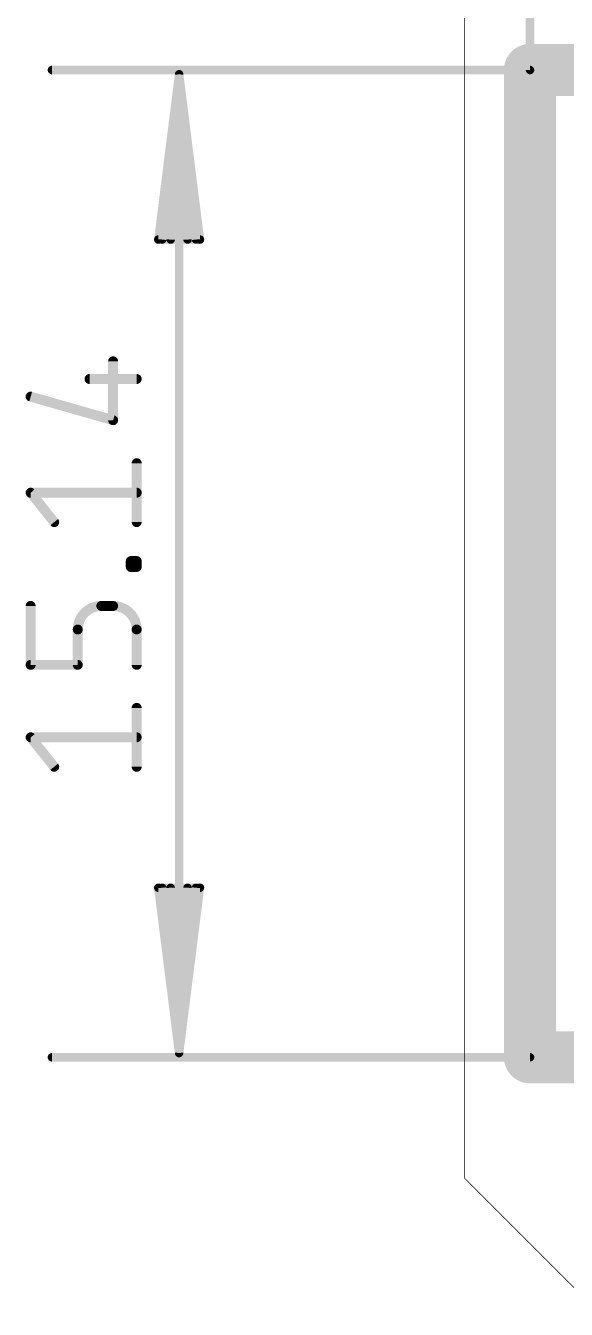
# Model space of a CAD drawing. Extents: x -6.7 to 35, y -0.6 to 30.6.
# Drawn here: x -6.73 to 1.56, y -0.01 to 19.68 of the extents above; entities that cross this region are included whole.
import ezdxf

# ---------------------------------------------------------------- set-up
doc = ezdxf.new("R2010")
doc.units = 0
doc.layers.add('20', color=31, linetype='CONTINUOUS')
doc.layers.add('29', color=253, linetype='CONTINUOUS')

msp = doc.modelspace()

# ---------------------------------------------------------------- linework, layer by layer
at = {"layer": '20', "const_width": 0.01}
for points in [[(0, 2), (0, 21.86)], [(0, 2), (2, 0)]]:
    msp.add_lwpolyline(points, dxfattribs=at)
at = {"layer": '20', "const_width": 0.005}
for points in [[(0.0018, 2.0018, 1), (-0.0018, 1.9982)], [(-0.0025, 2, 1), (0.0025, 2)]]:
    msp.add_lwpolyline(points, format="xyb", dxfattribs=at)
at = {"layer": '29'}
for points, const_width in [([(1, 19), (1, 30.18)], 0.13), ([(1, 3.86), (1, 19)], 0.8), ([(1, 19), (33.9598, 19)], 0.8), ([(1, 19), (-6.33, 19)], 0.13), ([(-4.38, 18.935), (-4.6992, 16.4)], 0.13), ([(-4.38, 18.935), (-4.64, 16.4)], 0.13), ([(-4.38, 18.935), (-4.51, 16.4)], 0.13), ([(-4.38, 18.935), (-4.38, 3.925)], 0.13), ([(-4.0608, 16.4), (-4.38, 18.935)], 0.13), ([(-4.25, 16.4), (-4.38, 18.935)], 0.13), ([(-4.12, 16.4), (-4.38, 18.935)], 0.13), ([(-4.6992, 16.4), (-4.0608, 16.4)], 0.13), ([(-5.3919, 13.6298), (-5.3919, 14.5329)], 0.1524), ([(-5.7532, 14.262), (-5.0307, 14.262)], 0.1524), ([(-6.6563, 13.9911), (-5.3919, 13.6298)], 0.1524), ([(-5.0307, 12.0667), (-5.0307, 12.9698)], 0.1524), ([(-6.2951, 12.0667), (-6.6563, 12.5182)], 0.1524), ([(-6.6563, 12.5182), (-5.0307, 12.5182)], 0.1524), ([(-5.121, 11.3789), (-5.121, 11.4692)], 0.1524), ([(-5.121, 11.4692), (-5.0307, 11.4692)], 0.1524), ([(-5.0307, 11.3789), (-5.121, 11.3789)], 0.1524), ([(-5.0307, 11.4692), (-5.0307, 11.3789)], 0.1524), ([(-6.6563, 9.8783), (-6.6563, 10.7814)], 0.1524), ([(-5.3919, 10.7814), (-5.5726, 10.7814)], 0.1524), ([(-5.9338, 10.4202), (-5.9338, 9.8783)], 0.1524), ([(-5.0307, 9.8783), (-5.0307, 10.4202)], 0.1524), ([(-5.9338, 9.8783), (-6.6563, 9.8783)], 0.1524), ([(-5.0307, 8.3152), (-5.0307, 9.2183)], 0.1524), ([(-6.2951, 8.3152), (-6.6563, 8.7668)], 0.1524), ([(-6.6563, 8.7668), (-5.0307, 8.7668)], 0.1524), ([(-4.38, 3.925), (-4.6992, 6.46)], 0.13), ([(-4.6992, 6.46), (-4.0608, 6.46)], 0.13), ([(-4.38, 3.925), (-4.64, 6.46)], 0.13), ([(-4.38, 3.925), (-4.51, 6.46)], 0.13), ([(-4.0608, 6.46), (-4.38, 3.925)], 0.13), ([(-4.25, 6.46), (-4.38, 3.925)], 0.13), ([(-4.12, 6.46), (-4.38, 3.925)], 0.13), ([(1, 3.86), (3.175, 3.86)], 0.8), ([(1, 3.86), (-6.33, 3.86)], 0.13)]:
    msp.add_lwpolyline(points, dxfattribs=dict(at, const_width=const_width))
for points, const_width in [([(1.2, 19, 1), (0.8, 19)], 0.4), ([(1, 19.2, 1), (1, 18.8)], 0.4), ([(-6.33, 19.0325, 1), (-6.33, 18.9675)], 0.065), ([(-4.3475, 18.935, 1), (-4.4125, 18.935)], 0.065), ([(-4.3478, 18.9391, 1), (-4.4122, 18.9309)], 0.065), ([(-4.3475, 18.9333, 1), (-4.4125, 18.9367)], 0.065), ([(-4.3475, 18.9367, 1), (-4.4125, 18.9333)], 0.065), ([(-4.3477, 18.9383, 1), (-4.4123, 18.9317)], 0.065), ([(-4.3477, 18.9317, 1), (-4.4123, 18.9383)], 0.065), ([(-4.3478, 18.9309, 1), (-4.4122, 18.9391)], 0.065), ([(0.9675, 19, 1), (1.0325, 19)], 0.065), ([(1, 18.9675, 1), (1, 19.0325)], 0.065), ([(-4.7315, 16.4041, 1), (-4.667, 16.3959)], 0.065), ([(-4.6992, 16.4325, 1), (-4.6992, 16.3675)], 0.065), ([(-4.6723, 16.4033, 1), (-4.6077, 16.3967)], 0.065), ([(-4.5425, 16.4017, 1), (-4.4775, 16.3983)], 0.065), ([(-4.2825, 16.3983, 1), (-4.2175, 16.4017)], 0.065), ([(-4.1523, 16.3967, 1), (-4.0877, 16.4033)], 0.065), ([(-4.093, 16.3959, 1), (-4.0285, 16.4041)], 0.065), ([(-4.0608, 16.3675, 1), (-4.0608, 16.4325)], 0.065), ([(-5.3538, 14.5329, 1), (-5.43, 14.5329)], 0.0762), ([(-5.7532, 14.3001, 1), (-5.7532, 14.2239)], 0.0762), ([(-5.0307, 14.2239, 1), (-5.0307, 14.3001)], 0.0762), ([(-6.6458, 14.0277, 1), (-6.6668, 13.9544)], 0.0762), ([(-5.43, 13.6298, 1), (-5.3538, 13.6298)], 0.0762), ([(-5.4024, 13.5932, 1), (-5.3815, 13.6664)], 0.0762), ([(-4.9926, 12.9698, 1), (-5.0688, 12.9698)], 0.0762), ([(-6.6265, 12.542, 1), (-6.6861, 12.4944)], 0.0762), ([(-6.6563, 12.5563, 1), (-6.6563, 12.4801)], 0.0762), ([(-5.0307, 12.4801, 1), (-5.0307, 12.5563)], 0.0762), ([(-6.3248, 12.0429, 1), (-6.2653, 12.0905)], 0.0762), ([(-5.0688, 12.0667, 1), (-4.9926, 12.0667)], 0.0762), ([(-5.0829, 11.4692, 1), (-5.1591, 11.4692)], 0.0762), ([(-5.121, 11.5073, 1), (-5.121, 11.4311)], 0.0762), ([(-5.121, 11.417, 1), (-5.121, 11.3408)], 0.0762), ([(-4.9926, 11.4692, 1), (-5.0688, 11.4692)], 0.0762), ([(-5.0307, 11.4311, 1), (-5.0307, 11.5073)], 0.0762), ([(-5.0307, 11.3408, 1), (-5.0307, 11.417)], 0.0762), ([(-5.1591, 11.3789, 1), (-5.0829, 11.3789)], 0.0762), ([(-5.0688, 11.3789, 1), (-4.9926, 11.3789)], 0.0762), ([(-6.6182, 10.7814, 1), (-6.6944, 10.7814)], 0.0762), ([(-5.5726, 10.7814, 0.4142), (-5.9338, 10.4202)], 0.1524), ([(-5.5726, 10.8195, 1), (-5.5726, 10.7433)], 0.0762), ([(-5.5726, 10.7433, 1), (-5.5726, 10.8195)], 0.0762), ([(-5.0307, 10.4202, 0.4142), (-5.3919, 10.7814)], 0.1524), ([(-5.3919, 10.8195, 1), (-5.3919, 10.7433)], 0.0762), ([(-5.3919, 10.7433, 1), (-5.3919, 10.8195)], 0.0762), ([(-5.8957, 10.4202, 1), (-5.9719, 10.4202)], 0.0762), ([(-5.9719, 10.4202, 1), (-5.8957, 10.4202)], 0.0762), ([(-4.9926, 10.4202, 1), (-5.0688, 10.4202)], 0.0762), ([(-5.0688, 10.4202, 1), (-4.9926, 10.4202)], 0.0762), ([(-6.6563, 9.9164, 1), (-6.6563, 9.8402)], 0.0762), ([(-6.6944, 9.8783, 1), (-6.6182, 9.8783)], 0.0762), ([(-5.9719, 9.8783, 1), (-5.8957, 9.8783)], 0.0762), ([(-5.9338, 9.8402, 1), (-5.9338, 9.9164)], 0.0762), ([(-5.0688, 9.8783, 1), (-4.9926, 9.8783)], 0.0762), ([(-4.9926, 9.2183, 1), (-5.0688, 9.2183)], 0.0762), ([(-6.6265, 8.7906, 1), (-6.6861, 8.743)], 0.0762), ([(-6.6563, 8.8049, 1), (-6.6563, 8.7287)], 0.0762), ([(-5.0307, 8.7287, 1), (-5.0307, 8.8049)], 0.0762), ([(-6.3248, 8.2914, 1), (-6.2653, 8.339)], 0.0762), ([(-5.0688, 8.3152, 1), (-4.9926, 8.3152)], 0.0762), ([(-4.667, 6.4641, 1), (-4.7315, 6.4559)], 0.065), ([(-4.6992, 6.4925, 1), (-4.6992, 6.4275)], 0.065), ([(-4.6077, 6.4633, 1), (-4.6723, 6.4567)], 0.065), ([(-4.4775, 6.4617, 1), (-4.5425, 6.4583)], 0.065), ([(-4.2175, 6.4583, 1), (-4.2825, 6.4617)], 0.065), ([(-4.0877, 6.4567, 1), (-4.1523, 6.4633)], 0.065), ([(-4.0285, 6.4559, 1), (-4.093, 6.4641)], 0.065), ([(-4.0608, 6.4275, 1), (-4.0608, 6.4925)], 0.065), ([(1, 4.06, 1), (1, 3.66)], 0.4), ([(-4.4122, 3.9291, 1), (-4.3478, 3.9209)], 0.065), ([(-4.4123, 3.9283, 1), (-4.3477, 3.9217)], 0.065), ([(-4.4125, 3.9233, 1), (-4.3475, 3.9267)], 0.065), ([(-4.4125, 3.9267, 1), (-4.3475, 3.9233)], 0.065), ([(-4.4125, 3.925, 1), (-4.3475, 3.925)], 0.065), ([(-4.4123, 3.9217, 1), (-4.3477, 3.9283)], 0.065), ([(-4.4122, 3.9209, 1), (-4.3478, 3.9291)], 0.065), ([(0.8, 3.86, 1), (1.2, 3.86)], 0.4), ([(-6.33, 3.8925, 1), (-6.33, 3.8275)], 0.065), ([(1, 3.8275, 1), (1, 3.8925)], 0.065)]:
    msp.add_lwpolyline(points, format="xyb", dxfattribs=dict(at, const_width=const_width))

doc.saveas('drawing.dxf')
